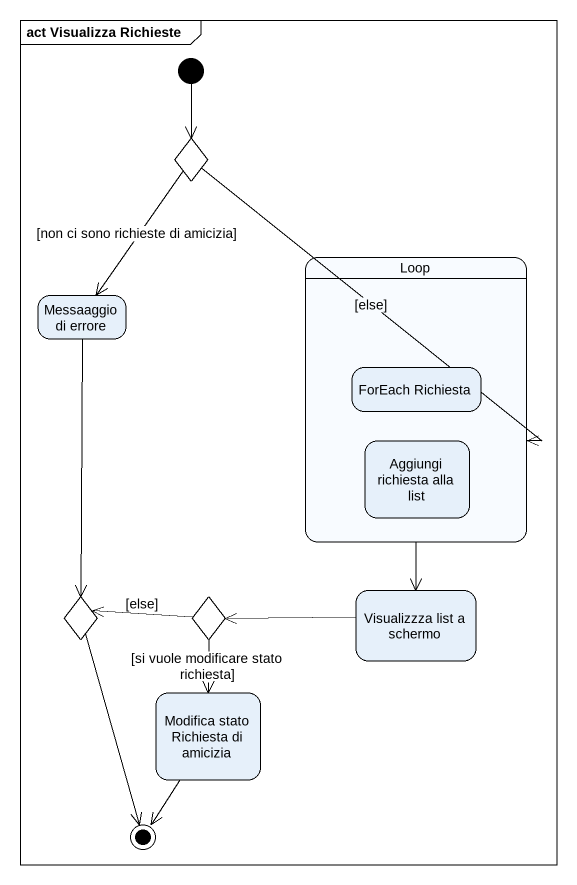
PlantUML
@startuml
mainframe act Visualizza Richieste
hide empty description
state choice1 <<choice>>
state "Loop" as Loop_ {
  state "ForEach Richiesta" as ForEach_Richiesta
  state "Aggiungi richiesta alla list" as Aggiungi_richiesta_alla_list
}
state "Messaaggio di errore" as Messaaggio_di_errore
state choice2 <<choice>>
state choice3 <<choice>>
state "Visualizzza list a schermo" as Visualizzza_list_a_schermo
state "Modifica stato Richiesta di amicizia" as Modifica_stato_Richiesta_di
[*] --> choice1
choice1 --> Loop_ : [else]
choice1 --> Messaaggio_di_errore : [non ci sono richieste di amicizia]
Loop_ --> Visualizzza_list_a_schermo
Messaaggio_di_errore --> choice2
choice3 -left-> choice2 : [else]
choice3 --> Modifica_stato_Richiesta_di : [si vuole modificare stato richiesta]
Visualizzza_list_a_schermo -left-> choice3
choice2 --> [*]
Modifica_stato_Richiesta_di --> [*]
@enduml
